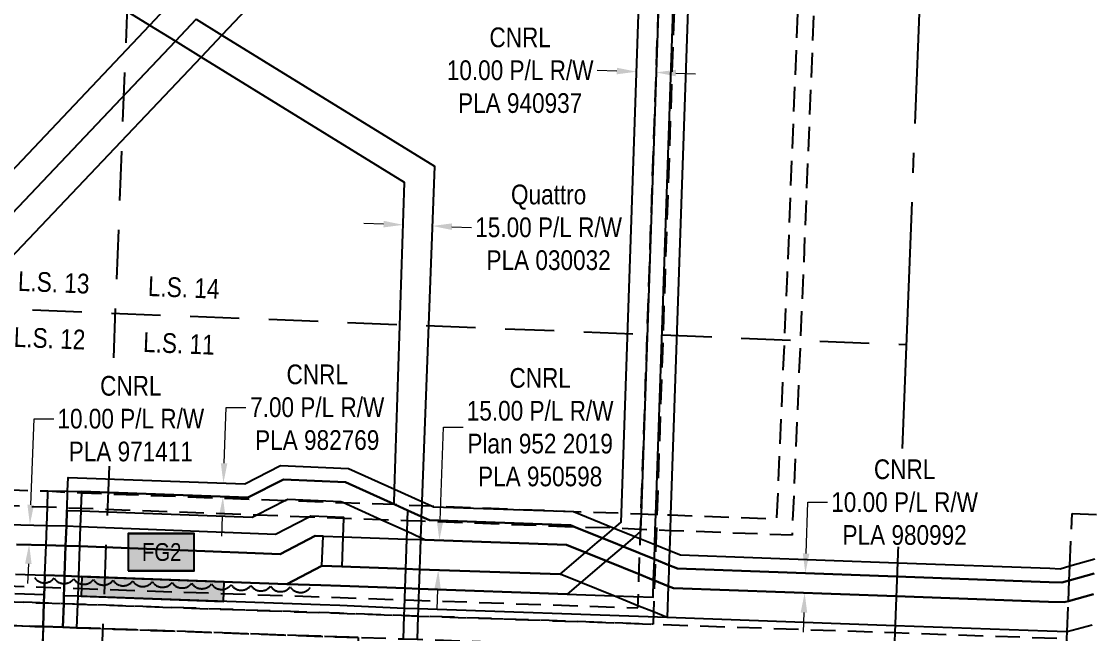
# Model space of a CAD drawing. Extents: x 338924 to 342649, y 6366534 to 6369223.
# Drawn here: x 339414 to 339960, y 6367225 to 6367536 of the extents above; entities that cross this region are included whole.
import ezdxf
from ezdxf.enums import TextEntityAlignment as Align

# ---------------------------------------------------------------- set-up
doc = ezdxf.new("R2010")
doc.units = 0
doc.header["$LTSCALE"] = 5
doc.header["$PDSIZE"] = 0.5
for name, pattern in [('0', [1, 1, 0]), ('foc-ACCESSROAD', [3.75, 2.5, -1.25]), ('foc-FLOWLINE', [3.75, 2.5, -1.25]), ('foc-LSD', [8, 5, -3]), ('foc-QUARTERLINE', [33, 25, -3, 2, -3])]:
    doc.linetypes.add(name, pattern=pattern)
doc.layers.get('Defpoints').update_dxf_attribs({"color": 9})
for name, color, linetype in [('C-AR', 13, 'foc-ACCESSROAD'), ('C-RW', 13, 'Continuous'), ('C-WS', 13, 'foc-ACCESSROAD'), ('F-EZE', 190, 'foc-FLOWLINE'), ('F-RW', 190, 'Continuous'), ('L-QSEC', 8, 'foc-QUARTERLINE'), ('L-SECTION-LSD', 7, 'foc-LSD'), ('P-TEMP-BLOCKS', 250, 'Continuous'), ('P-WORKAREA', 113, 'Continuous'), ('P-WORKAREA-H', 111, 'Continuous'), ('T-BUSH', 110, '0')]:
    doc.layers.add(name, color=color, linetype=linetype)
for name, color, linetype, lineweight in [('C-AR-T', 13, 'Continuous', 9), ('C-RW-T', 13, 'Continuous', 9), ('F-RW-T', 190, 'Continuous', 9)]:
    doc.layers.add(name, color=color, linetype=linetype, lineweight=lineweight)
doc.styles.add('100L', font='', dxfattribs={"height": 11})
doc.styles.add('80CG', font='', dxfattribs={"height": 10})
doc.styles.add('80L', font='', dxfattribs={"height": 10})
doc.styles.get('100L').set_extended_font_data('Arial Narrow')
doc.styles.get('80CG').set_extended_font_data('Arial Narrow')
doc.styles.get('80L').set_extended_font_data('Arial Narrow')
doc.dimstyles.new('Compass 5 000', dxfattribs={"dimscale": 5, "dimtxt": 9, "dimasz": 2, "dimexe": 0.2, "dimexo": 0.0625, "dimgap": 0.5, "dimtad": 0, "dimtih": 1, "dimtoh": 1, "dimzin": 0, "dimdsep": 46, "dimtxsty": '80CG', "dimcen": 0.1, "dimse1": 1, "dimse2": 1, "dimclrd": 256, "dimclrt": 256, "dimaunit": 1, "dimadec": 4, "dimazin": 0, "dimtfac": 0.06, "dimtofl": 0, "dimtmove": 0, "dimatfit": 1, "dimfxl": 0.2, "dimtolj": 1, "dimtzin": 0, "dimlwd": -1, "dimarcsym": 0})

# ---------------------------------------------------------------- blocks, each defined once
blk = doc.blocks.new('*D28')
at = {"layer": 'C-AR-T', "transparency": 16777216}
for p, q in [((339147.99, 6367260.26), (339150.9, 6367343.76)), ((339150.9, 6367343.76), (339160.9, 6367343.76)), ((339146.88, 6367228.28), (339146.53, 6367218.28))]:
    blk.add_line(p, q, dxfattribs=at)
for points in [[(339146.33, 6367260.32), (339149.66, 6367260.2), (339147.64, 6367250.26)], [(339145.21, 6367228.33), (339148.54, 6367228.22), (339147.23, 6367238.27)]]:
    blk.add_solid(points, dxfattribs=at)
at = {"layer": 'Defpoints', "color": 0, "transparency": 16777216}
for p in [(339147.23, 6367238.27), (339553.63, 6367236.13), (339553.21, 6367224.14)]:
    blk.add_point(p, dxfattribs=at)
at = {"layer": 'C-AR-T', "transparency": 16777216, "insert": (339194.41, 6367343.76), "char_height": 10, "attachment_point": 5, "style": '80CG'}
blk.add_mtext('\\A1;CNRL\\P12.00 A/R\\PLOC 900311\\P(Expired)', dxfattribs=at)
blk = doc.blocks.new('*D29')
at = {"layer": 'C-AR-T', "transparency": 16777216}
for p, q in [((339067.68, 6367271.06), (339070.35, 6367347.63)), ((339070.35, 6367347.63), (339080.35, 6367347.63)), ((339066.71, 6367243.09), (339066.36, 6367233.09))]:
    blk.add_line(p, q, dxfattribs=at)
for points in [[(339066.02, 6367271.12), (339069.35, 6367271), (339067.34, 6367261.07)], [(339065.04, 6367243.15), (339068.37, 6367243.03), (339067.06, 6367253.08)]]:
    blk.add_solid(points, dxfattribs=at)
at = {"layer": 'Defpoints', "color": 0, "transparency": 16777216}
for p in [(339067.06, 6367253.08), (339490.9, 6367246.32), (339490.63, 6367238.33)]:
    blk.add_point(p, dxfattribs=at)
at = {"layer": 'C-AR-T', "transparency": 16777216, "insert": (339113.86, 6367347.63), "char_height": 10, "attachment_point": 5, "style": '80CG'}
blk.add_mtext('\\A1;CNRL\\P8.00 A/R\\PLOC 900171\\P(Not Built)', dxfattribs=at)
blk = doc.blocks.new('*D43')
at = {"layer": 'C-RW-T', "transparency": 16777216}
for p, q in [((339736.13, 6367587.03), (339701.2, 6367588.23)), ((339763.61, 6367586.09), (339773.61, 6367585.75))]:
    blk.add_line(p, q, dxfattribs=at)
for points in [[(339736.19, 6367588.7), (339736.08, 6367585.37), (339746.13, 6367586.69)], [(339763.67, 6367587.76), (339763.56, 6367584.43), (339753.62, 6367586.44)]]:
    blk.add_solid(points, dxfattribs=at)
at = {"layer": 'Defpoints', "color": 0, "transparency": 16777216}
for p in [(339748.8, 6367664.77), (339756.29, 6367664.51), (339746.13, 6367586.69)]:
    blk.add_point(p, dxfattribs=at)
at = {"layer": 'C-RW-T', "transparency": 16777216, "insert": (339662.49, 6367588.23), "char_height": 10, "attachment_point": 5, "style": '80CG'}
blk.add_mtext('\\A1;CNRL\\P7.50 P/L R/W\\PPlan 942 1672\\PPLA 931352', dxfattribs=at)
blk = doc.blocks.new('*D44')
at = {"layer": 'C-RW-T', "transparency": 16777216}
for p, q in [((339716.01, 6367510.57), (339706.02, 6367510.91)), ((339745.99, 6367509.54), (339755.99, 6367509.2))]:
    blk.add_line(p, q, dxfattribs=at)
for points in [[(339716.07, 6367512.23), (339715.96, 6367508.9), (339726.01, 6367510.22)], [(339746.05, 6367511.21), (339745.94, 6367507.88), (339736, 6367509.88)]]:
    blk.add_solid(points, dxfattribs=at)
at = {"layer": 'Defpoints', "color": 0, "transparency": 16777216}
for p in [(339728.23, 6367575.39), (339738.23, 6367575.05), (339726.01, 6367510.22)]:
    blk.add_point(p, dxfattribs=at)
at = {"layer": 'C-RW-T', "transparency": 16777216, "insert": (339666.93, 6367510.91), "char_height": 10, "attachment_point": 5, "style": '80CG'}
blk.add_mtext('\\A1;CNRL\\P10.00 P/L R/W\\PPLA 940937', dxfattribs=at)
blk = doc.blocks.new('*D45')
at = {"layer": 'C-RW-T', "transparency": 16777216}
for p, q in [((339626.28, 6367282.45), (339627.99, 6367329.77)), ((339627.99, 6367329.77), (339637.99, 6367329.77)), ((339625.01, 6367247.4), (339624.65, 6367237.4))]:
    blk.add_line(p, q, dxfattribs=at)
for points in [[(339624.61, 6367282.51), (339627.94, 6367282.39), (339625.92, 6367272.45)], [(339623.34, 6367247.46), (339626.67, 6367247.34), (339625.37, 6367257.39)]]:
    blk.add_solid(points, dxfattribs=at)
at = {"layer": 'Defpoints', "color": 0, "transparency": 16777216}
for p in [(339625.92, 6367272.45), (339652.58, 6367271.49), (339652.03, 6367256.42)]:
    blk.add_point(p, dxfattribs=at)
at = {"layer": 'C-RW-T', "transparency": 16777216, "insert": (339677.08, 6367329.77), "char_height": 10, "attachment_point": 5, "style": '80CG'}
blk.add_mtext('\\A1;CNRL\\P15.00 P/L R/W\\PPlan 952 2019\\PPLA 950598', dxfattribs=at)
blk = doc.blocks.new('*D47')
at = {"layer": 'C-RW-T', "transparency": 16777216}
for p, q in [((339418.44, 6367290.42), (339420.18, 6367334.09)), ((339420.18, 6367334.09), (339430.18, 6367334.09)), ((339417.25, 6367260.46), (339416.85, 6367250.46))]:
    blk.add_line(p, q, dxfattribs=at)
for points in [[(339416.78, 6367290.48), (339420.11, 6367290.35), (339418.04, 6367280.43)], [(339415.58, 6367260.52), (339418.91, 6367260.39), (339417.65, 6367270.45)]]:
    blk.add_solid(points, dxfattribs=at)
at = {"layer": 'Defpoints', "color": 0, "transparency": 16777216}
for p in [(339418.04, 6367280.43), (339521.61, 6367276.3), (339521.21, 6367266.33)]:
    blk.add_point(p, dxfattribs=at)
at = {"layer": 'C-RW-T', "transparency": 16777216, "insert": (339469.27, 6367334.09), "char_height": 10, "attachment_point": 5, "style": '80CG', "bg_fill": 3, "box_fill_scale": 1.1, "bg_fill_color": 256, "bg_fill_true_color": 13158600, "bg_fill_transparency": 0}
blk.add_mtext('\\A1;CNRL\\P10.00 P/L R/W\\PPLA 971411', dxfattribs=at)
blk = doc.blocks.new('*D48')
at = {"layer": 'C-RW-T', "transparency": 16777216}
for p, q in [((339812.09, 6367265.71), (339813.04, 6367291.73)), ((339813.04, 6367291.73), (339823.04, 6367291.73)), ((339811.01, 6367235.73), (339810.65, 6367225.74))]:
    blk.add_line(p, q, dxfattribs=at)
for points in [[(339810.43, 6367265.77), (339813.76, 6367265.65), (339811.73, 6367255.71)], [(339809.34, 6367235.79), (339812.67, 6367235.67), (339811.37, 6367245.72)]]:
    blk.add_solid(points, dxfattribs=at)
at = {"layer": 'Defpoints', "color": 0, "transparency": 16777216}
for p in [(339811.73, 6367255.71), (339820.91, 6367255.38), (339820.55, 6367245.39)]:
    blk.add_point(p, dxfattribs=at)
at = {"layer": 'C-RW-T', "transparency": 16777216, "insert": (339862.12, 6367291.73), "char_height": 10, "attachment_point": 5, "style": '80CG', "bg_fill": 3, "box_fill_scale": 1.1, "bg_fill_color": 256, "bg_fill_true_color": 13158600, "bg_fill_transparency": 0}
blk.add_mtext('\\A1;CNRL\\P10.00 P/L R/W\\PPLA 980992', dxfattribs=at)
blk = doc.blocks.new('*D49')
at = {"layer": 'C-RW-T', "transparency": 16777216}
for p, q in [((339516.63, 6367311.51), (339517.66, 6367339.9)), ((339517.66, 6367339.9), (339527.66, 6367339.9)), ((339515.66, 6367284.53), (339515.3, 6367274.54))]:
    blk.add_line(p, q, dxfattribs=at)
for points in [[(339514.97, 6367311.57), (339518.3, 6367311.45), (339516.27, 6367301.52)], [(339513.99, 6367284.59), (339517.32, 6367284.47), (339516.02, 6367294.52)]]:
    blk.add_solid(points, dxfattribs=at)
at = {"layer": 'Defpoints', "color": 0, "transparency": 16777216}
for p in [(339476.8, 6367302.94), (339516.27, 6367301.52), (339476.54, 6367295.95)]:
    blk.add_point(p, dxfattribs=at)
at = {"layer": 'C-RW-T', "transparency": 16777216, "insert": (339563.91, 6367339.9), "char_height": 10, "attachment_point": 5, "style": '80CG'}
blk.add_mtext('\\A1;CNRL\\P7.00 P/L R/W\\PPLA 982769', dxfattribs=at)
blk = doc.blocks.new('*D50')
at = {"layer": 'Defpoints', "color": 0, "transparency": 16777216}
for p in [(339622.31, 6367431.95), (339606.92, 6367414.53), (339621.63, 6367413.97)]:
    blk.add_point(p, dxfattribs=at)
at = {"layer": 'F-RW-T', "transparency": 16777216}
for p, q in [((339597.6, 6367432.88), (339587.61, 6367433.26)), ((339632.3, 6367431.57), (339642.29, 6367431.19))]:
    blk.add_line(p, q, dxfattribs=at)
for points in [[(339597.66, 6367434.54), (339597.54, 6367431.21), (339607.59, 6367432.5)], [(339632.36, 6367433.24), (339632.24, 6367429.91), (339622.31, 6367431.95)]]:
    blk.add_solid(points, dxfattribs=at)
at = {"layer": 'F-RW-T', "transparency": 16777216, "insert": (339681.38, 6367431.19), "char_height": 10, "attachment_point": 5, "style": '80CG'}
blk.add_mtext('\\A1;Quattro\\P15.00 P/L R/W\\PPLA 030032', dxfattribs=at)
blk = doc.blocks.new('Temp_Area3')
h = blk.add_hatch(color=111)
h.dxf.hatch_style = 1
h.paths.add_polyline_path([(-16.83, -9.44), (16.33, -9.44), (16.33, 9.05), (-16.83, 9.05)])
at = {"color": 250}
for points in [[(-17.03, -9.64), (16.53, -9.64), (16.53, 9.25), (-17.03, 9.25)], [(-16.93, -9.54), (16.43, -9.54), (16.43, 9.15), (-16.93, 9.15)]]:
    blk.add_lwpolyline(points, close=True, dxfattribs=at)
at = {"color": 250, "style": '80L'}
blk.add_attdef('TEMPORARY', text='', height=9, dxfattribs=at).set_placement((0, -0.15), align=Align.MIDDLE_CENTER)

msp = doc.modelspace()

# ---------------------------------------------------------------- hatches: boundary and pattern name
at = {"layer": 'P-WORKAREA-H'}
h = msp.add_hatch(color=256, dxfattribs=at)
h.dxf.hatch_style = 1
h.paths.add_polyline_path([(339444.121, 6367244.028), (339516.386, 6367241.404), (339516.749, 6367251.395), (339444.484, 6367254.019)])

# ---------------------------------------------------------------- linework, layer by layer
at = {"layer": 'C-AR', "flags": 128}
for points in [[(339756.611, 6367878.637), (339753.194, 6367778.704), (339734.425, 6367229.841), (339575.272, 6367235.378), (339435.189, 6367240.25), (339410.202, 6367241.119), (339063.855, 6367253.167), (339033.704, 6367254.22), (338933.785, 6367257.698)], [(338934.101, 6367265.701), (339034.02, 6367262.212), (339064.17, 6367261.159), (339410.48, 6367249.112), (339435.467, 6367248.243), (339575.55, 6367243.372), (339726.705, 6367238.112), (339745.202, 6367779.021), (339748.619, 6367878.955)], [(339829.33, 6367875.752), (339825.34, 6367775.847), (339810.613, 6367407.103), (339804.943, 6367274.983), (339743.051, 6367277.309), (339735.559, 6367277.591), (339728.064, 6367277.872), (339714.621, 6367278.632), (339694.907, 6367279.118), (339616.668, 6367282.059), (339609.696, 6367282.32), (339596.206, 6367282.827), (339577.257, 6367283.54), (339559.461, 6367284.209), (339533.295, 6367285.191), (339443.889, 6367288.547), (339436.895, 6367288.81), (339426.903, 6367289.186), (339384.645, 6367290.773), (339376.593, 6367291.067), (339361.546, 6367291.633), (339351.497, 6367292.005), (339336.454, 6367292.571), (339321.411, 6367293.138), (339065.811, 6367302.762), (339035.664, 6367303.895), (338935.756, 6367307.649)], [(338936.072, 6367315.641), (339035.979, 6367311.886), (339066.126, 6367310.753), (339320.98, 6367301.15), (339336.022, 6367300.584), (339351.064, 6367300.016), (339361.114, 6367299.645), (339376.161, 6367299.078), (339384.218, 6367298.785), (339427.193, 6367297.445), (339437.193, 6367296.795), (339444.187, 6367296.532), (339547.886, 6367292.637), (339576.897, 6367291.548), (339602.951, 6367290.751), (339603.391, 6367290.553), (339616.955, 6367290.044), (339621.934, 6367289.858), (339694.007, 6367287.059), (339718.347, 6367286.24), (339728.338, 6367285.866), (339735.833, 6367285.585), (339743.324, 6367285.302), (339797.294, 6367283.275), (339802.622, 6367407.435), (339817.348, 6367776.164), (339821.338, 6367876.069)], [(338933.786, 6367257.725), (339033.705, 6367254.248), (339063.856, 6367253.197), (339324.048, 6367244.138), (339339.094, 6367243.614), (339354.137, 6367243.088), (339364.176, 6367242.74), (339379.214, 6367242.215), (339387.249, 6367241.934), (339410.205, 6367241.134), (339425.199, 6367240.608), (339435.191, 6367240.258), (339442.186, 6367240.018), (339608.069, 6367234.241), (339615.063, 6367233.995), (339857.129, 6367225.574), (339944.518, 6367222.532), (339944.019, 6367210.544), (339933.818, 6367210.899), (339856.658, 6367213.583), (339734.582, 6367217.826), (339714.599, 6367218.521), (339614.643, 6367221.998), (339607.649, 6367222.241), (339584.658, 6367223.042), (339441.766, 6367228.016), (339434.772, 6367228.259), (339424.78, 6367228.607), (339409.791, 6367229.128), (339387.89, 6367229.858), (339379.867, 6367230.125), (339364.825, 6367230.693), (339354.791, 6367230.766), (339339.746, 6367231.566), (339324.7, 6367232.089), (339063.382, 6367241.18), (339033.231, 6367242.232), (338933.313, 6367245.722)]]:
    msp.add_lwpolyline(points, dxfattribs=at)
at = {"layer": 'C-RW', "flags": 128}
for points in [[(339760.184, 6367778.428), (339743.324, 6367285.302), (339743.051, 6367277.309), (339742.708, 6367267.298), (339742.454, 6367259.849), (339742.342, 6367256.576), (339742.091, 6367249.209), (339741.545, 6367233.246), (339615.188, 6367237.56), (339608.194, 6367237.799), (339575.43, 6367239.262), (339565.438, 6367239.624), (339442.327, 6367244.077), (339435.334, 6367244.324), (339435.47, 6367248.243), (339435.614, 6367252.329), (339435.683, 6367254.328), (339442.678, 6367254.085), (339548.476, 6367250.243), (339565.8, 6367249.616), (339575.792, 6367249.255), (339608.554, 6367248.067), (339615.547, 6367247.814), (339690.852, 6367245.088), (339714.433, 6367244.234), (339734.394, 6367243.51), (339734.691, 6367252.208), (339735.055, 6367262.848), (339735.31, 6367270.296), (339735.559, 6367277.591), (339735.833, 6367285.585), (339752.695, 6367778.725)], [(339745.202, 6367779.021), (339728.338, 6367285.866), (339728.064, 6367277.872), (339728.029, 6367276.828), (339725.184, 6367274.399), (339719.184, 6367269.279), (339710.618, 6367261.964), (339697.763, 6367250.989), (339690.852, 6367245.088), (339615.547, 6367247.814), (339608.554, 6367248.067), (339575.792, 6367249.255), (339565.8, 6367249.616), (339548.476, 6367250.243), (339566.32, 6367259.52), (339576.328, 6367259.136), (339608.898, 6367257.887), (339615.892, 6367257.656), (339687.322, 6367255.22), (339700.177, 6367266.195), (339706.078, 6367271.24), (339708.739, 6367273.512), (339714.621, 6367278.632), (339718.187, 6367281.572), (339718.347, 6367286.24), (339734.304, 6367752.868)], [(339734.552, 6367759.815), (339515.46, 6367528.788), (339504.915, 6367517.671), (339373.232, 6367378.839)], [(339356.814, 6367383.257), (339491.959, 6367525.784), (339502.499, 6367536.897)], [(339958.357, 6367255.611), (339945.72, 6367252.063), (339941.911, 6367250.994), (339935.563, 6367251.224), (339858.246, 6367254.027), (339746.854, 6367258.067), (339742.454, 6367259.849), (339735.055, 6367262.848), (339719.184, 6367269.279), (339714.373, 6367271.229), (339708.739, 6367273.512), (339694.907, 6367279.118), (339692.529, 6367280.081), (339620.917, 6367282.639), (339616.754, 6367284.48), (339609.87, 6367287.627), (339603.391, 6367290.553), (339602.951, 6367290.751), (339578.195, 6367301.932), (339546.813, 6367303.313), (339528.691, 6367294.067), (339444.209, 6367297.115), (339444.187, 6367296.532), (339443.889, 6367288.547), (339443.836, 6367287.124), (339443.548, 6367279.412), (339443.176, 6367269.44), (339442.678, 6367254.085), (339442.327, 6367244.077), (339442.186, 6367240.018), (339441.766, 6367228.016), (339434.772, 6367228.259), (339435.191, 6367240.258), (339435.334, 6367244.324), (339435.47, 6367248.243), (339435.614, 6367252.329), (339435.683, 6367254.328), (339436.198, 6367269.699), (339436.557, 6367279.69), (339436.842, 6367287.376), (339436.895, 6367288.81), (339437.193, 6367296.795), (339437.215, 6367297.367), (339437.476, 6367304.359), (339527.128, 6367301.125), (339545.277, 6367310.385), (339579.848, 6367308.864), (339603.191, 6367298.322), (339617.032, 6367292.072), (339621.934, 6367289.858), (339622.92, 6367289.413), (339694.007, 6367287.059), (339714.621, 6367278.632), (339725.184, 6367274.399), (339735.31, 6367270.296), (339742.708, 6367267.298), (339748.34, 6367265.015), (339858.52, 6367261.02), (339935.865, 6367258.216), (339941.072, 6367258.027), (339946.021, 6367259.417), (339958.646, 6367262.961)], [(339957.945, 6367245.111), (339945.29, 6367241.558), (339943.11, 6367240.946), (339935.131, 6367241.235), (339857.854, 6367244.037), (339744.732, 6367248.139), (339742.091, 6367249.209), (339735.184, 6367252.008), (339734.691, 6367252.208), (339727.29, 6367255.207), (339710.618, 6367261.964), (339700.177, 6367266.195), (339690.507, 6367270.114), (339618.592, 6367272.718), (339616.402, 6367273.706), (339609.516, 6367276.816), (339596.206, 6367282.827), (339576.897, 6367291.548), (339575.833, 6367292.028), (339549.008, 6367293.209), (339547.886, 6367292.637), (339533.295, 6367285.191), (339530.924, 6367283.981), (339443.836, 6367287.124), (339436.842, 6367287.376), (339436.557, 6367279.69), (339436.198, 6367269.699), (339435.683, 6367254.328), (339435.614, 6367252.329), (339435.47, 6367248.243), (339435.334, 6367244.324), (339435.191, 6367240.258), (339434.772, 6367228.259), (339424.78, 6367228.607), (339425.199, 6367240.608), (339425.342, 6367244.701), (339425.478, 6367248.59), (339425.694, 6367254.675), (339426.227, 6367269.908), (339426.578, 6367279.925), (339426.903, 6367289.186), (339427.193, 6367297.445), (339437.215, 6367297.367), (339444.209, 6367297.115), (339528.691, 6367294.067), (339546.813, 6367303.313), (339578.195, 6367301.932), (339602.951, 6367290.751), (339603.391, 6367290.553), (339609.87, 6367287.627), (339616.754, 6367284.48), (339620.917, 6367282.639), (339692.529, 6367280.081), (339694.907, 6367279.118), (339708.739, 6367273.512), (339714.373, 6367271.229), (339719.184, 6367269.279), (339735.055, 6367262.848), (339742.454, 6367259.849), (339746.854, 6367258.067), (339858.246, 6367254.027), (339935.563, 6367251.224), (339941.911, 6367250.994), (339945.72, 6367252.063), (339958.357, 6367255.611)], [(339406.787, 6367280.389), (339426.578, 6367279.925), (339436.557, 6367279.69), (339443.548, 6367279.412), (339542.793, 6367275.462), (339559.461, 6367284.209), (339560.62, 6367284.817), (339577.283, 6367284.222), (339577.257, 6367283.54), (339576.902, 6367274.213), (339576.902, 6367274.213), (339576.328, 6367259.136), (339566.32, 6367259.52), (339566.912, 6367274.585), (339562.915, 6367274.731), (339545.068, 6367265.374), (339443.176, 6367269.44), (339436.198, 6367269.699), (339426.227, 6367269.908), (339411.228, 6367270.223)], [(339411.228, 6367270.223), (339426.227, 6367269.908), (339436.198, 6367269.699), (339443.176, 6367269.44), (339545.068, 6367265.374), (339562.915, 6367274.731), (339566.912, 6367274.585), (339576.902, 6367274.213), (339609.393, 6367273.05), (339616.373, 6367272.797), (339618.592, 6367272.718), (339690.507, 6367270.114), (339700.177, 6367266.195), (339710.618, 6367261.964), (339727.29, 6367255.207), (339734.691, 6367252.208), (339735.184, 6367252.008), (339742.091, 6367249.209), (339744.732, 6367248.139), (339857.854, 6367244.037), (339935.131, 6367241.235), (339943.11, 6367240.946), (339945.29, 6367241.558), (339957.945, 6367245.111)], [(339957.329, 6367229.417), (339944.714, 6367225.915), (339934.482, 6367226.247), (339857.265, 6367229.049), (339741.545, 6367233.246), (339734.638, 6367236.046), (339726.743, 6367239.244), (339714.433, 6367244.234), (339697.763, 6367250.989), (339687.322, 6367255.22), (339615.892, 6367257.656), (339608.898, 6367257.887), (339576.328, 6367259.136), (339566.32, 6367259.52), (339548.476, 6367250.243), (339442.678, 6367254.085), (339435.683, 6367254.328), (339425.694, 6367254.675), (339425.478, 6367248.59), (339425.342, 6367244.701), (339425.199, 6367240.608), (339424.78, 6367228.607), (339424.359, 6367216.569)], [(339410.705, 6367255.229), (339425.694, 6367254.675), (339435.683, 6367254.328), (339435.614, 6367252.329), (339435.47, 6367248.243), (339435.334, 6367244.324), (339435.191, 6367240.258), (339434.772, 6367228.259), (339424.78, 6367228.607), (339425.199, 6367240.608), (339425.342, 6367244.701), (339410.354, 6367245.242)]]:
    msp.add_lwpolyline(points, dxfattribs=at)
at = {"layer": 'C-WS'}
for points in [[(339954.825, 6367165.628), (339942.2, 6367166.145), (339943.405, 6367195.557), (339944.019, 6367210.544), (339944.518, 6367222.532), (339944.714, 6367225.915), (339945.29, 6367241.558), (339945.72, 6367252.063), (339946.021, 6367259.417), (339947.11, 6367286.015), (339959.531, 6367285.507)], [(339424.78, 6367228.607), (339418.887, 6367063.696), (339578.757, 6367058.15), (339584.658, 6367223.042), (339424.78, 6367228.607)]]:
    msp.add_lwpolyline(points, dxfattribs=at)
msp.add_lwpolyline([(339573.443, 6366998.32), (339356.959, 6367005.847), (339362.379, 6367160.772), (339362.974, 6367177.76), (339363.256, 6367185.841), (339364.405, 6367218.662), (339364.825, 6367230.693), (339379.867, 6367230.125), (339387.89, 6367229.858), (339409.791, 6367229.128), (339424.78, 6367228.607), (339434.772, 6367228.259), (339441.766, 6367228.016), (339584.658, 6367223.042), (339584.133, 6367208.059), (339578.889, 6367058.161), (339578.532, 6367048.102), (339578.36, 6367043.265), (339577.865, 6367029.17), (339577.467, 6367017.89), (339577.15, 6367009), (339576.754, 6366998.205), (339573.443, 6366998.32)], close=True, dxfattribs=at)
at = {"layer": 'F-EZE', "flags": 128}
msp.add_lwpolyline([(338933.313, 6367245.722), (339033.231, 6367242.232), (339063.382, 6367241.18), (339324.7, 6367232.089), (339339.746, 6367231.566), (339354.791, 6367230.766), (339364.825, 6367230.693), (339379.867, 6367230.125), (339387.89, 6367229.858), (339409.791, 6367229.128), (339424.78, 6367228.607), (339424.359, 6367216.569), (339409.37, 6367217.092), (339364.405, 6367218.662), (339354.413, 6367219.012), (339339.426, 6367219.535), (339324.439, 6367220.058), (339236.797, 6367223.119), (339140.127, 6367226.494), (339062.909, 6367229.192), (339032.758, 6367230.245), (338932.84, 6367233.734)], dxfattribs=at)
at = {"layer": 'F-RW', "flags": 128}
for points in [[(339607.649, 6367222.242), (339608.069, 6367234.241), (339608.194, 6367237.799), (339608.554, 6367248.067), (339608.898, 6367257.887), (339609.393, 6367273.05), (339609.516, 6367276.816), (339609.696, 6367282.32), (339609.87, 6367287.627), (339603.391, 6367290.553), (339602.95, 6367290.751), (339603.191, 6367298.322), (339608.181, 6367454.031), (339504.915, 6367517.67), (339491.916, 6367525.724), (339478.879, 6367533.746), (339353.459, 6367611.014)], [(339340.472, 6367387.75), (339478.92, 6367533.809), (339489.461, 6367544.924)], [(339502.499, 6367536.897), (339491.959, 6367525.784), (339356.814, 6367383.257)], [(339502.459, 6367536.841), (339515.46, 6367528.788), (339623.449, 6367462.239), (339617.032, 6367292.072), (339616.955, 6367290.044), (339616.75, 6367284.453), (339616.668, 6367282.059), (339616.402, 6367273.706), (339616.373, 6367272.797), (339615.892, 6367257.656), (339615.547, 6367247.814), (339615.188, 6367237.56), (339615.063, 6367233.995), (339614.643, 6367221.999)]]:
    msp.add_lwpolyline(points, dxfattribs=at)
at = {"layer": 'L-QSEC'}
msp.add_line((339878.642, 6367773.737), (339847.087, 6366969.712), dxfattribs=at)
at = {"layer": 'L-SECTION-LSD'}
for p, q in [((339477.116, 6367789.673), (339445.476, 6366985.663)), ((339059.727, 6367403.613), (339862.865, 6367371.724))]:
    msp.add_line(p, q, dxfattribs=at)
at = {"layer": 'P-WORKAREA'}
msp.add_lwpolyline([(339444.121, 6367244.028), (339516.386, 6367241.404), (339516.749, 6367251.395), (339444.484, 6367254.019)], close=True, dxfattribs=at)
at = {"layer": 'T-BUSH', "flags": 128}
msp.add_lwpolyline([(339420.305, 6367253.622, 0.5205671), (339430.296, 6367253.25, 0.5205671), (339440.287, 6367252.879, 0.5205671), (339450.278, 6367252.507, 0.5205671), (339460.269, 6367252.135, 0.5205671), (339470.26, 6367251.763, 0.5205671), (339480.251, 6367251.392, 0.5205671), (339490.241, 6367251.02, 0.5205671), (339500.232, 6367250.648, 0.5205671), (339510.223, 6367250.276, 0.5205671), (339520.214, 6367249.905, 0.5205671), (339530.205, 6367249.533, 0.5205671), (339540.196, 6367249.161, 0.5205671), (339550.187, 6367248.789, 0.5205671), (339560.343, 6367248.412, 0.5205671)], format="xyb", dxfattribs=at)

# ---------------------------------------------------------------- block references
at = {"layer": 'P-TEMP-BLOCKS'}
msp.add_blockref('Temp_Area3', (339484.932, 6367266.627), dxfattribs=at).add_auto_attribs({'TEMPORARY': 'FG2'})

# ---------------------------------------------------------------- dimensions: what is measured, and where the dimension line sits
at = {"layer": 'C-RW-T'}
for base, p1, p2, angle, text, picture, middle in [((339746.129, 6367586.693), (339756.29, 6367664.513), (339748.799, 6367664.769), 178.04155, 'CNRL\\P7.50 P/L R/W\\PPlan 942 1672\\PPLA 931352', '*D43', (339662.493, 6367588.229)), ((339726.006, 6367510.225), (339738.227, 6367575.05), (339728.235, 6367575.392), 178.04144, 'CNRL\\P10.00 P/L R/W\\PPLA 940937', '*D44', (339666.932, 6367510.908)), ((339625.915, 6367272.453), (339652.032, 6367256.424), (339652.577, 6367271.487), 87.92576, 'CNRL\\P15.00 P/L R/W\\PPlan 952 2019\\PPLA 950598', '*D45', (339677.077, 6367329.771))]:
    dim = msp.add_linear_dim(base=base, p1=p1, p2=p2, angle=angle, text=text, dimstyle='Compass 5 000', override={"dimtxt": 10}, dxfattribs=at)
    dim.commit()
    dim.dimension.update_dxf_attribs({"geometry": picture, "text_midpoint": middle, "dimtype": 161})
at = {"layer": 'F-RW-T'}
dim = msp.add_linear_dim(base=(339622.306, 6367431.948), p1=(339606.915, 6367414.53), p2=(339621.629, 6367413.975), angle=357.8405, text='Quattro\\P15.00 P/L R/W\\PPLA 030032', dimstyle='Compass 5 000', override={"dimtxt": 10}, dxfattribs=at)
dim.commit()
dim.dimension.update_dxf_attribs({"geometry": '*D50', "text_midpoint": (339681.378, 6367431.194), "dimtype": 161})

# ---------------------------------------------------------------- next in the draw order: texts
at = {"layer": 'L-SECTION-LSD', "insert": (339410.324, 6367409.097), "char_height": 9.99782, "attachment_point": 1, "rotation": 357.72629, "style": '100L', "bg_fill": 2}
msp.add_mtext_dynamic_manual_height_columns('\\pi1.88838;L.S. 13', width=36.82619, gutter_width=54.988, heights=[0], dxfattribs=at)
at = {"layer": 'L-SECTION-LSD', "attachment_point": 1, "rotation": 357.72629, "style": '100L', "bg_fill": 3, "box_fill_scale": 1.5, "bg_fill_color": 256, "bg_fill_transparency": 0}
for s, width, insert, char_height in [('L.S. 14', 36.99013, (339478.216, 6367406.401), 9.9978), ('\\pi2.2272;L.S. 12', 37.10363, (339407.879, 6367380.713), 9.99782), ('L.S. 11', 36.44155, (339475.77, 6367378.018), 9.9978)]:
    msp.add_mtext_dynamic_manual_height_columns(s, width=width, gutter_width=54.988, heights=[0], dxfattribs=dict(at, insert=insert, char_height=char_height))

# ---------------------------------------------------------------- next in the draw order: dimensions: what is measured, and where the dimension line sits
at = {"layer": 'C-RW-T'}
dim = msp.add_linear_dim(base=(339811.732, 6367255.714), p1=(339820.551, 6367245.389), p2=(339820.913, 6367255.381), angle=87.92308, text='CNRL\\P10.00 P/L R/W\\PPLA 980992', dimstyle='Compass 5 000', override={"dimtxt": 10, "dimtfill": 1}, dxfattribs=at)
dim.commit()
dim.dimension.update_dxf_attribs({"geometry": '*D48', "text_midpoint": (339862.124, 6367291.729), "dimtype": 161})

# ---------------------------------------------------------------- next in the draw order: dimensions: what is measured, and where the dimension line sits
at = {"layer": 'C-AR-T'}
for base, p1, p2, angle, text, picture, middle in [((339067.057, 6367253.082), (339490.904, 6367246.316), (339490.626, 6367238.331), 268.00549, 'CNRL\\P8.00 A/R\\PLOC 900171\\P(Not Built)', '*D29', (339113.863, 6367347.631)), ((339147.226, 6367238.27), (339553.627, 6367236.131), (339553.21, 6367224.136), 268.00617, 'CNRL\\P12.00 A/R\\PLOC 900311\\P(Expired)', '*D28', (339194.412, 6367343.757))]:
    dim = msp.add_linear_dim(base=base, p1=p1, p2=p2, angle=angle, text=text, dimstyle='Compass 5 000', override={"dimtxt": 10}, dxfattribs=at)
    dim.commit()
    dim.dimension.update_dxf_attribs({"geometry": picture, "text_midpoint": middle, "dimtype": 161})

# ---------------------------------------------------------------- next in the draw order: dimensions: what is measured, and where the dimension line sits
at = {"layer": 'C-RW-T'}
dim = msp.add_linear_dim(base=(339418.044, 6367280.427), p1=(339521.209, 6367266.326), p2=(339521.606, 6367276.305), angle=87.72084, text='CNRL\\P10.00 P/L R/W\\PPLA 971411', dimstyle='Compass 5 000', override={"dimtxt": 10, "dimtfill": 1}, dxfattribs=at)
dim.commit()
dim.dimension.update_dxf_attribs({"geometry": '*D47', "text_midpoint": (339469.266, 6367334.093), "dimtype": 161})

# ---------------------------------------------------------------- next in the draw order: dimensions: what is measured, and where the dimension line sits
dim = msp.add_linear_dim(base=(339516.272, 6367301.517), p1=(339476.543, 6367295.948), p2=(339476.795, 6367302.941), angle=87.93395, text='CNRL\\P7.00 P/L R/W\\PPLA 982769', dimstyle='Compass 5 000', override={"dimtxt": 10}, dxfattribs=at)
dim.commit()
dim.dimension.update_dxf_attribs({"geometry": '*D49', "text_midpoint": (339563.908, 6367339.897), "dimtype": 161})

doc.saveas('drawing.dxf')
